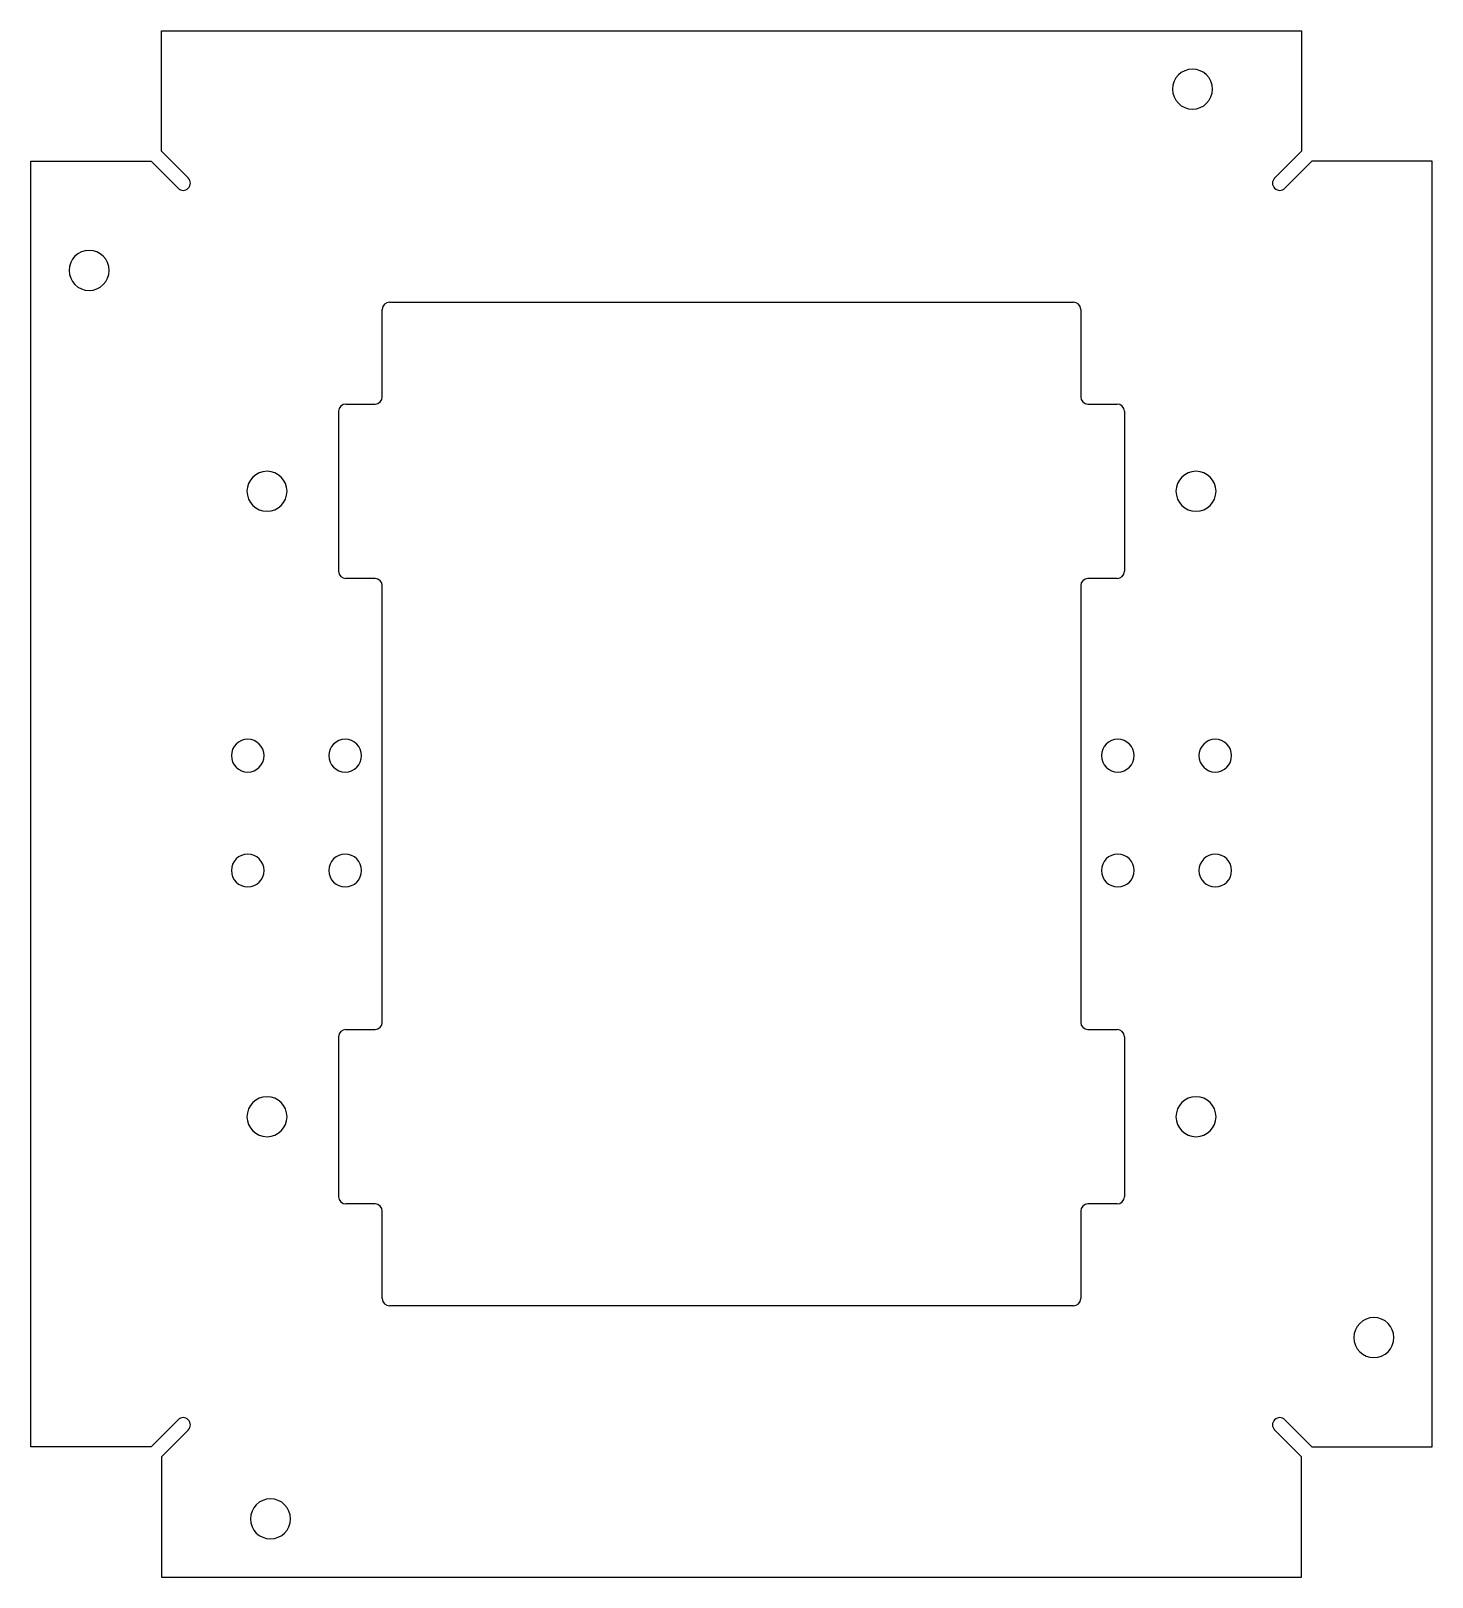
# Model space of a CAD drawing. Extents: x 1 to 8.58, y 1 to 9.37.
import ezdxf

# ---------------------------------------------------------------- set-up
doc = ezdxf.new("R2010")
doc.units = 0
doc.layers.add('3', color=7, linetype='CONTINUOUS')

msp = doc.modelspace()

# ---------------------------------------------------------------- linework, layer by layer
at = {"layer": '3', "color": 3, "linetype": 'CONTINUOUS'}
for p, q in [((1.7059, 8.7198), (1.7059, 9.3701)), ((1.7059, 9.3701), (7.8768, 9.3701)), ((7.8768, 9.3701), (7.8768, 8.7198)), ((1.7059, 8.7198), (1.8518, 8.574)), ((7.7309, 8.574), (7.8768, 8.7198)), ((1, 1.7059), (1, 8.6642)), ((1, 8.6642), (1.6502, 8.6642)), ((1.7961, 8.5183), (1.6502, 8.6642)), ((7.9324, 8.6642), (7.7866, 8.5183)), ((8.5827, 8.6642), (7.9324, 8.6642)), ((8.5827, 1.7059), (8.5827, 8.6642)), ((2.9409, 7.9016), (6.6417, 7.9016)), ((2.9016, 7.3898), (2.9016, 7.8622)), ((6.6811, 7.8622), (6.6811, 7.3898)), ((2.6654, 6.4449), (2.6654, 7.311)), ((2.7047, 7.3504), (2.8622, 7.3504)), ((6.7205, 7.3504), (6.878, 7.3504)), ((6.9173, 7.311), (6.9173, 6.4449)), ((2.8622, 6.4055), (2.7047, 6.4055)), ((2.9016, 4.0039), (2.9016, 6.3661)), ((6.6811, 6.3661), (6.6811, 4.0039)), ((6.878, 6.4055), (6.7205, 6.4055)), ((2.7047, 3.9646), (2.8622, 3.9646)), ((6.7205, 3.9646), (6.878, 3.9646)), ((2.6654, 3.0591), (2.6654, 3.9252)), ((6.9173, 3.9252), (6.9173, 3.0591)), ((2.8622, 3.0197), (2.7047, 3.0197)), ((6.878, 3.0197), (6.7205, 3.0197)), ((2.9016, 2.5079), (2.9016, 2.9803)), ((6.6811, 2.9803), (6.6811, 2.5079)), ((6.6417, 2.4685), (2.9409, 2.4685)), ((1.6502, 1.7059), (1.7961, 1.8518)), ((7.7866, 1.8518), (7.9324, 1.7059)), ((1.7059, 1.6502), (1.8518, 1.7961)), ((7.8768, 1.6502), (7.7309, 1.7961)), ((1.6502, 1.7059), (1, 1.7059)), ((7.9324, 1.7059), (8.5827, 1.7059)), ((1.7059, 1.6502), (1.7059, 1)), ((7.8768, 1), (7.8768, 1.6502)), ((1.7059, 1), (7.8768, 1))]:
    msp.add_line(p, q, dxfattribs=at)
for centre, radius, start, end in [((7.2862, 9.0551), 0.1083, 360, 180), ((7.2862, 9.0551), 0.1083, 180, 360), ((1.8239, 8.5461), 0.0394, 225, 45), ((7.7587, 8.5461), 0.0394, 135, 225), ((7.7587, 8.5461), 0.0394, 225, 315), ((1.315, 8.0736), 0.1083, 360, 180), ((1.315, 8.0736), 0.1083, 180, 360), ((2.9409, 7.8622), 0.0394, 90, 180), ((6.6417, 7.8622), 0.0394, 360, 90), ((2.8622, 7.3898), 0.0394, 270, 360), ((6.7205, 7.3898), 0.0394, 180, 270), ((2.7047, 7.311), 0.0394, 90, 180), ((6.878, 7.311), 0.0394, 360, 90), ((2.2776, 6.878), 0.1083, 360, 180), ((7.3051, 6.878), 0.1083, 0, 180), ((2.2776, 6.878), 0.1083, 180, 360), ((7.3051, 6.878), 0.1083, 180, 0), ((2.7047, 6.4449), 0.0394, 180, 270), ((2.8622, 6.3661), 0.0394, 0, 90), ((6.7205, 6.3661), 0.0394, 90, 180), ((6.878, 6.4449), 0.0394, 270, 360), ((2.1732, 5.4467), 0.0886, 360, 180), ((2.7008, 5.4467), 0.0886, 360, 180), ((6.8819, 5.4467), 0.0886, 360, 180), ((7.4095, 5.4467), 0.0886, 0, 180), ((2.1732, 5.4467), 0.0886, 180, 360), ((2.7008, 5.4467), 0.0886, 180, 360), ((6.8819, 5.4467), 0.0886, 180, 360), ((7.4095, 5.4467), 0.0886, 180, 0), ((2.1732, 4.8247), 0.0886, 360, 180), ((2.7008, 4.8247), 0.0886, 360, 180), ((6.8819, 4.8247), 0.0886, 0, 180), ((7.4095, 4.8247), 0.0886, 360, 180), ((2.1732, 4.8247), 0.0886, 180, 360), ((2.7008, 4.8247), 0.0886, 180, 360), ((6.8819, 4.8247), 0.0886, 180, 0), ((7.4095, 4.8247), 0.0886, 180, 360), ((2.7047, 3.9252), 0.0394, 90, 180), ((2.8622, 4.0039), 0.0394, 270, 360), ((6.7205, 4.0039), 0.0394, 180, 270), ((6.878, 3.9252), 0.0394, 0, 90), ((2.2776, 3.4921), 0.1083, 360, 180), ((7.3051, 3.4921), 0.1083, 360, 180), ((2.2776, 3.4921), 0.1083, 180, 360), ((7.3051, 3.4921), 0.1083, 180, 360), ((2.7047, 3.0591), 0.0394, 180, 270), ((2.8622, 2.9803), 0.0394, 360, 90), ((6.7205, 2.9803), 0.0394, 90, 180), ((6.878, 3.0591), 0.0394, 270, 360), ((2.9409, 2.5079), 0.0394, 180, 270), ((6.6417, 2.5079), 0.0394, 270, 360), ((8.2677, 2.2965), 0.1083, 360, 180), ((8.2677, 2.2965), 0.1083, 180, 360), ((1.8239, 1.8239), 0.0394, 315, 135), ((7.7587, 1.8239), 0.0394, 135, 225), ((7.7587, 1.8239), 0.0394, 45, 135), ((2.2964, 1.315), 0.1083, 360, 180), ((2.2964, 1.315), 0.1083, 180, 360)]:
    msp.add_arc(centre, radius, start, end, dxfattribs=at)

doc.saveas('drawing.dxf')
